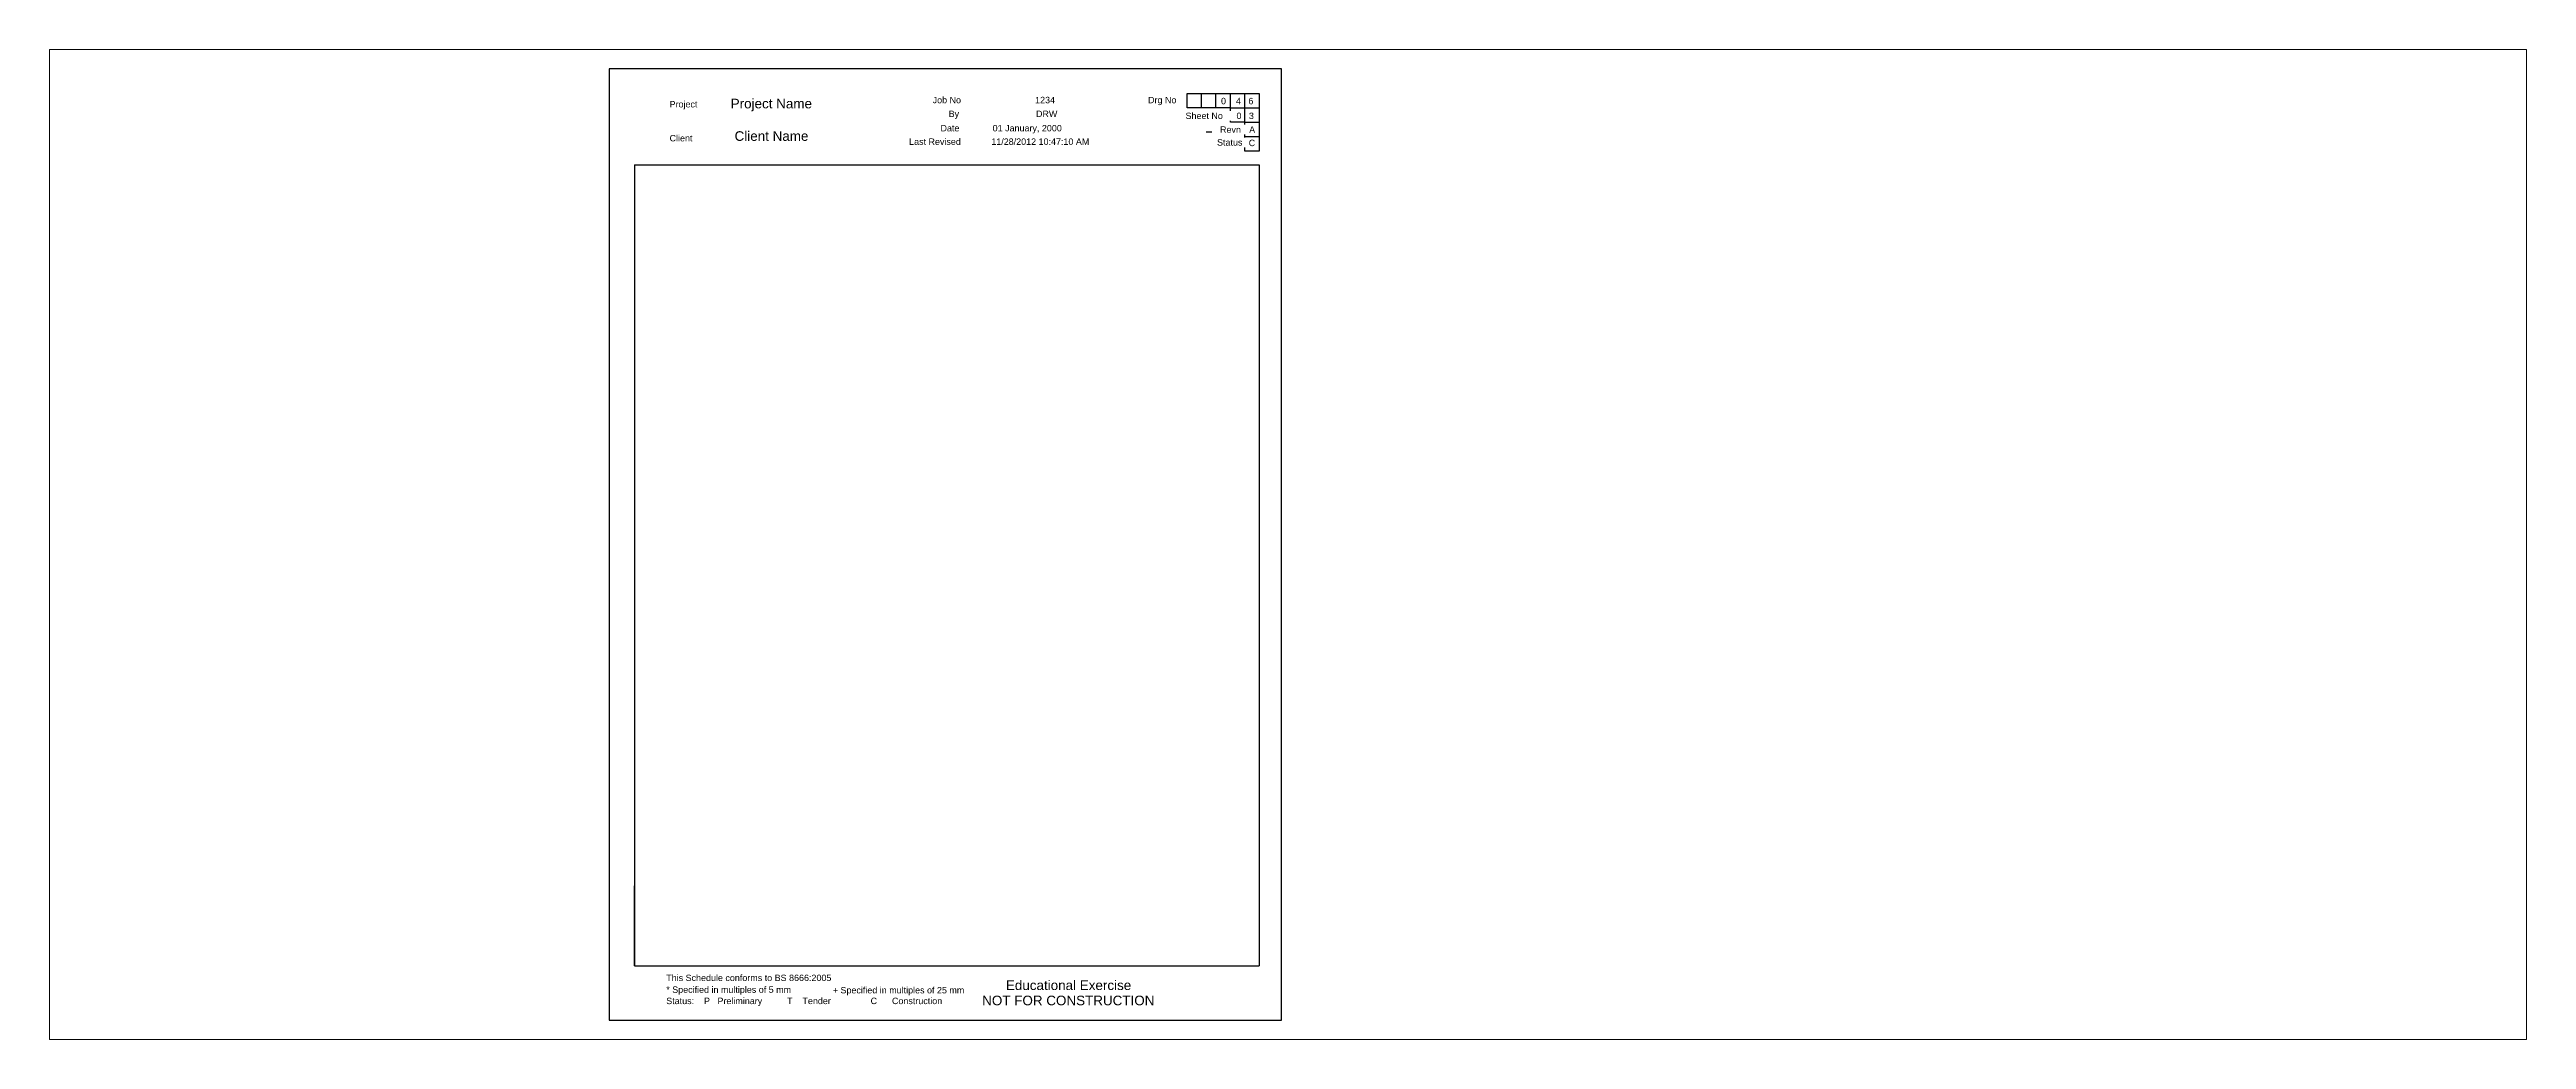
# Paper-space layout 'Layout1' of a CAD drawing. Header units: millimetres. Extents: x -172 to 601, y -6 to 303.
import ezdxf

# ---------------------------------------------------------------- set-up
doc = ezdxf.new("R2010")
doc.units = ezdxf.units.MM
doc.layers.add('G-ANNO-NPLT', color=191, linetype='Continuous', plot=False)
for name, color, linetype, lineweight in [('G-ANNO-TEXT', 231, 'Continuous', 30), ('G-ANNO-TTLB', 6, 'Continuous', 30), ('G-ANNO-TTLB-MEDM', 33, 'Continuous', 30), ('G-ANNO-TTLB-THIN', 151, 'Continuous', 30)]:
    doc.layers.add(name, color=color, linetype=linetype, lineweight=lineweight)
doc.styles.add('Arial', font='arial.ttf', dxfattribs={"height": 2})
doc.styles.add('Arial_1', font='arial.ttf', dxfattribs={"height": 3})

psp = doc.layouts.get("Layout1")

# ---------------------------------------------------------------- linework, layer by layer
at = {"layer": 'G-ANNO-TTLB'}
for p, q in [((183.29, 289.25), (205.79, 289.25)), ((183.29, 284.75), (183.29, 289.25)), ((205.79, 289.25), (205.79, 271.25)), ((196.79, 284.75), (183.29, 284.75)), ((196.79, 280.25), (196.79, 284.75)), ((201.29, 280.25), (196.79, 280.25)), ((201.29, 271.25), (201.29, 280.25)), ((205.79, 271.25), (201.29, 271.25))]:
    psp.add_line(p, q, dxfattribs=at)
at = {"layer": 'G-ANNO-TTLB-MEDM'}
for p, q in [((10.79, 266.94), (205.79, 266.94)), ((10.79, 266.94), (10.79, 16.94)), ((205.79, 266.94), (205.79, 16.94)), ((10.79, 16.94), (10.79, 41.94)), ((10.79, 16.94), (205.79, 16.94))]:
    psp.add_line(p, q, dxfattribs=at)
at = {"layer": 'G-ANNO-TTLB-THIN'}
for p, q in [((212.79, 296.94), (2.79, 296.94)), ((2.79, 296.94), (2.79, -0.06)), ((212.79, -0.06), (212.79, 296.94)), ((2.79, -0.06), (212.79, -0.06))]:
    psp.add_line(p, q, dxfattribs=at)

# ---------------------------------------------------------------- texts
at = {"layer": 'G-ANNO-NPLT', "lineweight": 30, "attachment_point": 1}
for s, insert, char_height, width, style in [('Project Name', (40.78, 287.58), 3, 31.4261, 'Arial_1'), ('1234', (135.83, 288.18), 2, 7.6962, 'Arial'), ('01 January, 2000', (122.57, 279.4), 2, 26.6962, 'Arial'), ('DRW', (136.1, 283.87), 2, 8.3376, 'Arial'), ('0   3', (198.7, 283.25), 2, 6.7342, 'Arial'), ('Client Name', (41.99, 277.44), 3, 28.4599, 'Arial_1'), ('11/28/2012 10:47:10 AM', (122.15, 275.19), 2, 37.8396, 'Arial')]:
    psp.add_mtext(s, dxfattribs=dict(at, insert=insert, char_height=char_height, width=width, style=style))

# ---------------------------------------------------------------- viewports
at = {"layer": '0'}
psp.add_viewport(center=(214.79, 148.44), size=(773.4, 308.9951), view_center_point=(214.79, 148.44), view_height=308.9951, dxfattribs=at)

# ---------------------------------------------------------------- next in the draw order: texts
at = {"layer": 'G-ANNO-TEXT', "color": 7, "char_height": 2, "attachment_point": 1, "style": 'Arial', "bg_fill": 3, "box_fill_scale": 1.25, "bg_fill_color": 256, "bg_fill_true_color": 13158600, "bg_fill_transparency": 0}
for s, insert, width in [('Project', (21.7, 286.87), 10.8228), ('Drg No', (171.1, 288.18), 10.903), ('By', (108.84, 283.87), 4.0084), ('Client', (21.7, 276.27), 8.8987), ('This Schedule conforms to BS 8666:2005', (20.65, 14.17), 64.135)]:
    psp.add_mtext(s, dxfattribs=dict(at, insert=insert, width=width))

# ---------------------------------------------------------------- next in the draw order: texts
for s, insert, width in [('Job No', (103.84, 288.18), 10.9831), ('Date', (106.28, 279.4), 7.2954), ('Sheet No', (182.8, 283.25), 14.4304), ('* Specified in multiples of 5 mm', (20.65, 10.49), 48.7426)]:
    psp.add_mtext(s, dxfattribs=dict(at, insert=insert, width=width))

# ---------------------------------------------------------------- next in the draw order: linework, layer by layer
at = {"layer": 'G-ANNO-TTLB-THIN'}
for p, q in [((187.79, 284.75), (187.79, 289.25)), ((192.29, 284.75), (192.29, 289.25)), ((196.79, 284.75), (196.79, 289.25)), ((196.79, 284.75), (205.79, 284.75))]:
    psp.add_line(p, q, dxfattribs=at)

# ---------------------------------------------------------------- next in the draw order: texts
at = {"layer": 'G-ANNO-NPLT', "lineweight": 30, "insert": (193.88, 287.87), "char_height": 2, "width": 12.5063, "attachment_point": 1, "style": 'Arial'}
psp.add_mtext('0    4   6', dxfattribs=at)
at = {"layer": 'G-ANNO-TEXT', "color": 7, "char_height": 2, "attachment_point": 1, "style": 'Arial', "bg_fill": 3, "box_fill_scale": 1.25, "bg_fill_color": 256, "bg_fill_true_color": 13158600, "bg_fill_transparency": 0}
for s, insert, width in [('Revn', (193.57, 278.95), 8.1772), ('Last Revised', (96.48, 275.19), 20.2025), ('+ Specified in multiples of 25 mm', (72.65, 10.32), 51.308)]:
    psp.add_mtext(s, dxfattribs=dict(at, insert=insert, width=width))

# ---------------------------------------------------------------- next in the draw order: linework, layer by layer
at = {"layer": 'G-ANNO-TTLB-THIN'}
for p, q in [((201.29, 280.25), (201.29, 289.25)), ((201.29, 280.25), (205.79, 280.25)), ((201.29, 275.75), (205.79, 275.75))]:
    psp.add_line(p, q, dxfattribs=at)

# ---------------------------------------------------------------- next in the draw order: texts
at = {"layer": 'G-ANNO-TEXT', "color": 7, "insert": (20.65, 6.97), "char_height": 2, "width": 106.7848, "attachment_point": 1, "style": 'Arial', "bg_fill": 3, "box_fill_scale": 1.25, "bg_fill_color": 256, "bg_fill_true_color": 13158600, "bg_fill_transparency": 0}
psp.add_mtext('Status:    P   Preliminary          T    Tender                C      Construction', dxfattribs=at)

# ---------------------------------------------------------------- next in the draw order: texts
at = {"layer": 'G-ANNO-TEXT', "color": 7, "attachment_point": 1, "bg_fill": 3, "box_fill_scale": 1.25, "bg_fill_color": 256, "bg_fill_true_color": 13158600, "bg_fill_transparency": 0}
for s, insert, char_height, width, style in [('Status', (192.63, 274.95), 2, 9.8608, 'Arial'), ('Educational Exercise', (126.71, 12.37), 3, 48.1013, 'Arial_1')]:
    psp.add_mtext(s, dxfattribs=dict(at, insert=insert, char_height=char_height, width=width, style=style))

# ---------------------------------------------------------------- next in the draw order: linework, layer by layer
at = {"layer": 'G-ANNO-TTLB-THIN'}
psp.add_line((189.26, 277.29), (191, 277.29), dxfattribs=at)

# ---------------------------------------------------------------- next in the draw order: texts
at = {"layer": 'G-ANNO-NPLT', "lineweight": 30, "char_height": 2, "attachment_point": 1, "style": 'Arial'}
for s, insert, width in [('A', (202.67, 278.95), 2.3249), ('C', (202.53, 274.79), 2.4852)]:
    psp.add_mtext(s, dxfattribs=dict(at, insert=insert, width=width))
at = {"layer": 'G-ANNO-TEXT', "color": 7, "insert": (119.3, 7.61), "char_height": 3, "width": 66.059, "attachment_point": 1, "style": 'Arial_1', "bg_fill": 3, "box_fill_scale": 1.25, "bg_fill_color": 256, "bg_fill_true_color": 13158600, "bg_fill_transparency": 0}
psp.add_mtext('NOT FOR CONSTRUCTION', dxfattribs=at)

doc.saveas('drawing.dxf')
